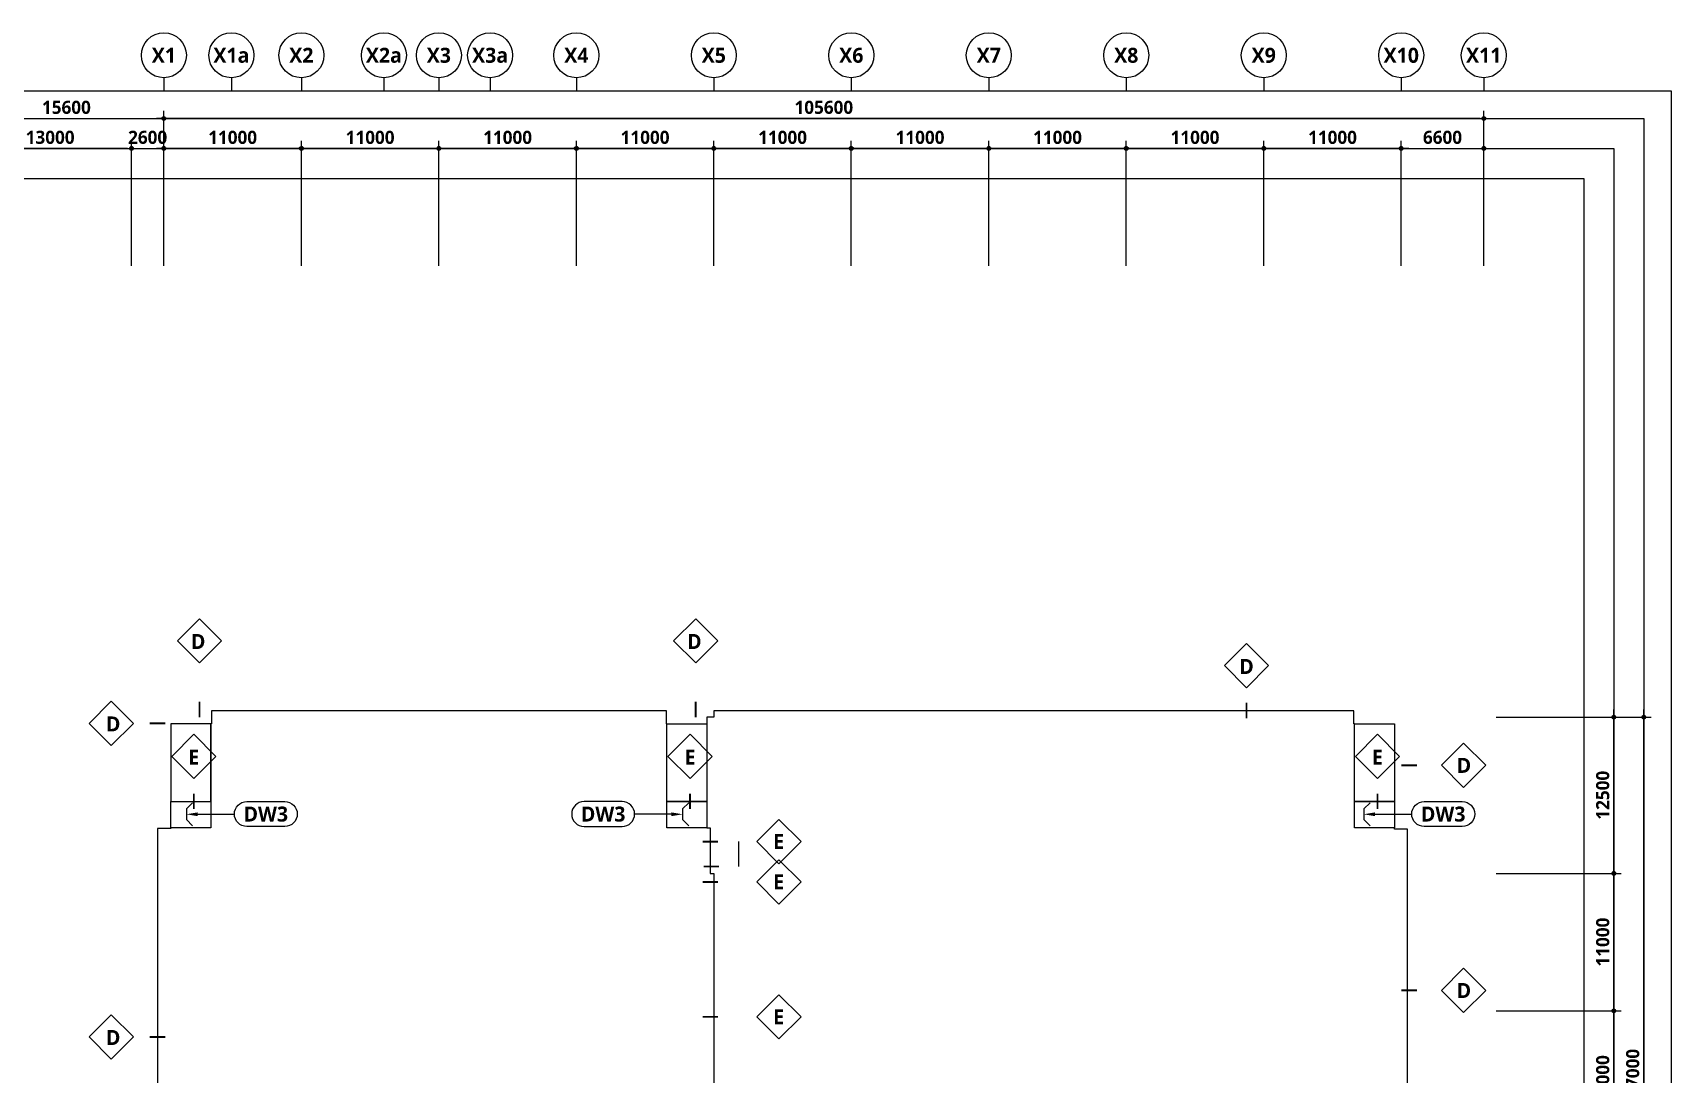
# Model space of a CAD drawing. Header units: millimetres. Extents: x 10941 to 190005487, y 7641 to 455456909.
# Drawn here: x 1080891 to 1211982, y 86345 to 169666 of the extents above; entities that cross this region are included whole.
import ezdxf
from ezdxf.enums import TextEntityAlignment as Align

# ---------------------------------------------------------------- set-up
doc = ezdxf.new("R2010")
doc.units = ezdxf.units.MM
doc.header["$LTSCALE"] = 400
doc.header["$MEASUREMENT"] = 0
doc.header["$PDSIZE"] = -10
doc.layers.get('0').update_dxf_attribs({"linetype": 'CONTINUOUS'})
doc.layers.get('Defpoints').update_dxf_attribs({"color": 153, "linetype": 'CONTINUOUS'})
for name, color, linetype in [('A-ANNO-TEXT1', 7, 'CONTINUOUS'), ('A-ST-AXIS-BUB', 7, 'CONTINUOUS'), ('A-ST-AXIS-DIM', 7, 'CONTINUOUS'), ('A-TEXT2', 3, 'CONTINUOUS'), ('AA-MARK', 2, 'CONTINUOUS')]:
    doc.layers.add(name, color=color, linetype=linetype)
doc.layers.add('Defpoint', color=161, linetype='CONTINUOUS', plot=False)
doc.layers.add('면적', color=210, linetype='CONTINUOUS', plot=False)
doc.styles.add('2020음성 1차', font='')
doc.styles.add('SH_대대리576', font='')
doc.styles.get('2020음성 1차').set_extended_font_data('NanumGothic', bold=True)
doc.styles.get('SH_대대리576').set_extended_font_data('NanumGothic', bold=True)
doc.dimstyles.new('SHP 600', dxfattribs={"dimscale": 300, "dimtxt": 3.5, "dimasz": 1, "dimexe": 2, "dimexo": 2, "dimgap": 1, "dimtad": 1, "dimdec": 0, "dimzin": 0, "dimdsep": 46, "dimtxsty": 'SH_대대리576', "dimblk": 'DIMDOT', "dimcen": 0.09, "dimclrt": 3, "dimadec": 0, "dimazin": 1, "dimtfac": 1, "dimtdec": 0, "dimtix": 1, "dimtmove": 2, "dimatfit": 0, "dimldrblk": 'DIMDOT', "dimfxl": 1, "dimtolj": 1, "dimtzin": 0, "dimarcsym": 0})

# ---------------------------------------------------------------- blocks, each defined once
blk = doc.blocks.new('DIMDOT')
at = {"color": 0}
blk.add_line((-2, 0), (2, 0), dxfattribs=at)
for radius in [0.5, 0.25]:
    blk.add_circle((0, 0), radius, dxfattribs=at)
blk = doc.blocks.new('*D51')
at = {"layer": 'A-ST-AXIS-DIM', "color": 0, "lineweight": -2}
for p, q in [((1091382, 151016), (1091382, 163416)), ((1196682, 162816), (1091682, 162816)), ((1196982, 151016), (1196982, 163416))]:
    blk.add_line(p, q, dxfattribs=at)
at = {"layer": 'Defpoints', "color": 0}
for p in [(1091382, 162816), (1091382, 150416), (1196982, 150416)]:
    blk.add_point(p, dxfattribs=at)
at = {"layer": 'A-ST-AXIS-DIM', "color": 0, "linetype": 'ByBlock', "lineweight": -2, "xscale": 300, "yscale": 300, "zscale": 300, "rotation": 180}
blk.add_blockref('DIMDOT', (1091382, 162816), dxfattribs=at)
at = {"layer": 'A-ST-AXIS-DIM', "color": 0, "linetype": 'ByBlock', "lineweight": -2, "xscale": 300, "yscale": 300, "zscale": 300}
blk.add_blockref('DIMDOT', (1196982, 162816), dxfattribs=at)
at = {"layer": 'A-ST-AXIS-DIM', "color": 3, "insert": (1144182, 163696), "char_height": 1050, "attachment_point": 5, "style": 'SH_대대리576'}
blk.add_mtext('\\A1;105600', dxfattribs=at)
blk = doc.blocks.new('*D52')
at = {"layer": 'A-ST-AXIS-DIM', "color": 0, "lineweight": -2}
for p, q in [((1091382, 151016), (1091382, 161016)), ((1102082, 160416), (1091682, 160416)), ((1102382, 151016), (1102382, 161016))]:
    blk.add_line(p, q, dxfattribs=at)
at = {"layer": 'Defpoints', "color": 0}
for p in [(1091382, 160416), (1091382, 150416), (1102382, 150416)]:
    blk.add_point(p, dxfattribs=at)
at = {"layer": 'A-ST-AXIS-DIM', "color": 0, "linetype": 'ByBlock', "lineweight": -2, "xscale": 300, "yscale": 300, "zscale": 300, "rotation": 180}
blk.add_blockref('DIMDOT', (1091382, 160416), dxfattribs=at)
at = {"layer": 'A-ST-AXIS-DIM', "color": 0, "linetype": 'ByBlock', "lineweight": -2, "xscale": 300, "yscale": 300, "zscale": 300}
blk.add_blockref('DIMDOT', (1102382, 160416), dxfattribs=at)
at = {"layer": 'A-ST-AXIS-DIM', "color": 3, "insert": (1096882, 161292), "char_height": 1050, "attachment_point": 5, "style": 'SH_대대리576'}
blk.add_mtext('\\A1;11000', dxfattribs=at)
blk = doc.blocks.new('*D53')
at = {"layer": 'A-ST-AXIS-DIM', "color": 0, "lineweight": -2}
for p, q in [((1102382, 151016), (1102382, 161016)), ((1113082, 160416), (1102682, 160416)), ((1113382, 151016), (1113382, 161016))]:
    blk.add_line(p, q, dxfattribs=at)
at = {"layer": 'Defpoints', "color": 0}
for p in [(1102382, 160416), (1102382, 150416), (1113382, 150416)]:
    blk.add_point(p, dxfattribs=at)
at = {"layer": 'A-ST-AXIS-DIM', "color": 0, "linetype": 'ByBlock', "lineweight": -2, "xscale": 300, "yscale": 300, "zscale": 300, "rotation": 180}
blk.add_blockref('DIMDOT', (1102382, 160416), dxfattribs=at)
at = {"layer": 'A-ST-AXIS-DIM', "color": 0, "linetype": 'ByBlock', "lineweight": -2, "xscale": 300, "yscale": 300, "zscale": 300}
blk.add_blockref('DIMDOT', (1113382, 160416), dxfattribs=at)
at = {"layer": 'A-ST-AXIS-DIM', "color": 3, "insert": (1107882, 161292), "char_height": 1050, "attachment_point": 5, "style": 'SH_대대리576'}
blk.add_mtext('\\A1;11000', dxfattribs=at)
blk = doc.blocks.new('*D54')
at = {"layer": 'A-ST-AXIS-DIM', "color": 0, "lineweight": -2}
for p, q in [((1113382, 151016), (1113382, 161016)), ((1124082, 160416), (1113682, 160416)), ((1124382, 151016), (1124382, 161016))]:
    blk.add_line(p, q, dxfattribs=at)
at = {"layer": 'Defpoints', "color": 0}
for p in [(1113382, 160416), (1113382, 150416), (1124382, 150416)]:
    blk.add_point(p, dxfattribs=at)
at = {"layer": 'A-ST-AXIS-DIM', "color": 0, "linetype": 'ByBlock', "lineweight": -2, "xscale": 300, "yscale": 300, "zscale": 300, "rotation": 180}
blk.add_blockref('DIMDOT', (1113382, 160416), dxfattribs=at)
at = {"layer": 'A-ST-AXIS-DIM', "color": 0, "linetype": 'ByBlock', "lineweight": -2, "xscale": 300, "yscale": 300, "zscale": 300}
blk.add_blockref('DIMDOT', (1124382, 160416), dxfattribs=at)
at = {"layer": 'A-ST-AXIS-DIM', "color": 3, "insert": (1118882, 161292), "char_height": 1050, "attachment_point": 5, "style": 'SH_대대리576'}
blk.add_mtext('\\A1;11000', dxfattribs=at)
blk = doc.blocks.new('*D55')
at = {"layer": 'A-ST-AXIS-DIM', "color": 0, "lineweight": -2}
for p, q in [((1124382, 151016), (1124382, 161016)), ((1135082, 160416), (1124682, 160416)), ((1135382, 151016), (1135382, 161016))]:
    blk.add_line(p, q, dxfattribs=at)
at = {"layer": 'Defpoints', "color": 0}
for p in [(1124382, 160416), (1124382, 150416), (1135382, 150416)]:
    blk.add_point(p, dxfattribs=at)
at = {"layer": 'A-ST-AXIS-DIM', "color": 0, "linetype": 'ByBlock', "lineweight": -2, "xscale": 300, "yscale": 300, "zscale": 300, "rotation": 180}
blk.add_blockref('DIMDOT', (1124382, 160416), dxfattribs=at)
at = {"layer": 'A-ST-AXIS-DIM', "color": 0, "linetype": 'ByBlock', "lineweight": -2, "xscale": 300, "yscale": 300, "zscale": 300}
blk.add_blockref('DIMDOT', (1135382, 160416), dxfattribs=at)
at = {"layer": 'A-ST-AXIS-DIM', "color": 3, "insert": (1129882, 161292), "char_height": 1050, "attachment_point": 5, "style": 'SH_대대리576'}
blk.add_mtext('\\A1;11000', dxfattribs=at)
blk = doc.blocks.new('*D56')
at = {"layer": 'A-ST-AXIS-DIM', "color": 0, "lineweight": -2}
for p, q in [((1135382, 151016), (1135382, 161016)), ((1146082, 160416), (1135682, 160416)), ((1146382, 151016), (1146382, 161016))]:
    blk.add_line(p, q, dxfattribs=at)
at = {"layer": 'Defpoints', "color": 0}
for p in [(1135382, 160416), (1135382, 150416), (1146382, 150416)]:
    blk.add_point(p, dxfattribs=at)
at = {"layer": 'A-ST-AXIS-DIM', "color": 0, "linetype": 'ByBlock', "lineweight": -2, "xscale": 300, "yscale": 300, "zscale": 300, "rotation": 180}
blk.add_blockref('DIMDOT', (1135382, 160416), dxfattribs=at)
at = {"layer": 'A-ST-AXIS-DIM', "color": 0, "linetype": 'ByBlock', "lineweight": -2, "xscale": 300, "yscale": 300, "zscale": 300}
blk.add_blockref('DIMDOT', (1146382, 160416), dxfattribs=at)
at = {"layer": 'A-ST-AXIS-DIM', "color": 3, "insert": (1140882, 161292), "char_height": 1050, "attachment_point": 5, "style": 'SH_대대리576'}
blk.add_mtext('\\A1;11000', dxfattribs=at)
blk = doc.blocks.new('*D57')
at = {"layer": 'A-ST-AXIS-DIM', "color": 0, "lineweight": -2}
for p, q in [((1146382, 151016), (1146382, 161016)), ((1157082, 160416), (1146682, 160416)), ((1157382, 151016), (1157382, 161016))]:
    blk.add_line(p, q, dxfattribs=at)
at = {"layer": 'Defpoints', "color": 0}
for p in [(1146382, 160416), (1146382, 150416), (1157382, 150416)]:
    blk.add_point(p, dxfattribs=at)
at = {"layer": 'A-ST-AXIS-DIM', "color": 0, "linetype": 'ByBlock', "lineweight": -2, "xscale": 300, "yscale": 300, "zscale": 300, "rotation": 180}
blk.add_blockref('DIMDOT', (1146382, 160416), dxfattribs=at)
at = {"layer": 'A-ST-AXIS-DIM', "color": 0, "linetype": 'ByBlock', "lineweight": -2, "xscale": 300, "yscale": 300, "zscale": 300}
blk.add_blockref('DIMDOT', (1157382, 160416), dxfattribs=at)
at = {"layer": 'A-ST-AXIS-DIM', "color": 3, "insert": (1151882, 161292), "char_height": 1050, "attachment_point": 5, "style": 'SH_대대리576'}
blk.add_mtext('\\A1;11000', dxfattribs=at)
blk = doc.blocks.new('*D58')
at = {"layer": 'A-ST-AXIS-DIM', "color": 0, "lineweight": -2}
for p, q in [((1157382, 151016), (1157382, 161016)), ((1168082, 160416), (1157682, 160416)), ((1168382, 151016), (1168382, 161016))]:
    blk.add_line(p, q, dxfattribs=at)
at = {"layer": 'Defpoints', "color": 0}
for p in [(1157382, 160416), (1157382, 150416), (1168382, 150416)]:
    blk.add_point(p, dxfattribs=at)
at = {"layer": 'A-ST-AXIS-DIM', "color": 0, "linetype": 'ByBlock', "lineweight": -2, "xscale": 300, "yscale": 300, "zscale": 300, "rotation": 180}
blk.add_blockref('DIMDOT', (1157382, 160416), dxfattribs=at)
at = {"layer": 'A-ST-AXIS-DIM', "color": 0, "linetype": 'ByBlock', "lineweight": -2, "xscale": 300, "yscale": 300, "zscale": 300}
blk.add_blockref('DIMDOT', (1168382, 160416), dxfattribs=at)
at = {"layer": 'A-ST-AXIS-DIM', "color": 3, "insert": (1162882, 161292), "char_height": 1050, "attachment_point": 5, "style": 'SH_대대리576'}
blk.add_mtext('\\A1;11000', dxfattribs=at)
blk = doc.blocks.new('*D59')
at = {"layer": 'A-ST-AXIS-DIM', "color": 0, "lineweight": -2}
for p, q in [((1168382, 151016), (1168382, 161016)), ((1179082, 160416), (1168682, 160416)), ((1179382, 151016), (1179382, 161016))]:
    blk.add_line(p, q, dxfattribs=at)
at = {"layer": 'Defpoints', "color": 0}
for p in [(1168382, 160416), (1168382, 150416), (1179382, 150416)]:
    blk.add_point(p, dxfattribs=at)
at = {"layer": 'A-ST-AXIS-DIM', "color": 0, "linetype": 'ByBlock', "lineweight": -2, "xscale": 300, "yscale": 300, "zscale": 300, "rotation": 180}
blk.add_blockref('DIMDOT', (1168382, 160416), dxfattribs=at)
at = {"layer": 'A-ST-AXIS-DIM', "color": 0, "linetype": 'ByBlock', "lineweight": -2, "xscale": 300, "yscale": 300, "zscale": 300}
blk.add_blockref('DIMDOT', (1179382, 160416), dxfattribs=at)
at = {"layer": 'A-ST-AXIS-DIM', "color": 3, "insert": (1173882, 161292), "char_height": 1050, "attachment_point": 5, "style": 'SH_대대리576'}
blk.add_mtext('\\A1;11000', dxfattribs=at)
blk = doc.blocks.new('*D60')
at = {"layer": 'A-ST-AXIS-DIM', "color": 0, "lineweight": -2}
for p, q in [((1179382, 151016), (1179382, 161016)), ((1190082, 160416), (1179682, 160416)), ((1190382, 151016), (1190382, 161016))]:
    blk.add_line(p, q, dxfattribs=at)
at = {"layer": 'Defpoints', "color": 0}
for p in [(1179382, 160416), (1179382, 150416), (1190382, 150416)]:
    blk.add_point(p, dxfattribs=at)
at = {"layer": 'A-ST-AXIS-DIM', "color": 0, "linetype": 'ByBlock', "lineweight": -2, "xscale": 300, "yscale": 300, "zscale": 300, "rotation": 180}
blk.add_blockref('DIMDOT', (1179382, 160416), dxfattribs=at)
at = {"layer": 'A-ST-AXIS-DIM', "color": 0, "linetype": 'ByBlock', "lineweight": -2, "xscale": 300, "yscale": 300, "zscale": 300}
blk.add_blockref('DIMDOT', (1190382, 160416), dxfattribs=at)
at = {"layer": 'A-ST-AXIS-DIM', "color": 3, "insert": (1184882, 161292), "char_height": 1050, "attachment_point": 5, "style": 'SH_대대리576'}
blk.add_mtext('\\A1;11000', dxfattribs=at)
blk = doc.blocks.new('*D316')
at = {"layer": 'A-ST-AXIS-DIM', "color": 0, "lineweight": -2}
for p, q in [((1197982, 114916), (1207982, 114916)), ((1207382, 102716), (1207382, 114616)), ((1197982, 102416), (1207982, 102416))]:
    blk.add_line(p, q, dxfattribs=at)
at = {"layer": 'Defpoints', "color": 0}
for p in [(1197382, 114916), (1207382, 114916), (1197382, 102416)]:
    blk.add_point(p, dxfattribs=at)
at = {"layer": 'A-ST-AXIS-DIM', "color": 0, "linetype": 'ByBlock', "lineweight": -2, "xscale": 300, "yscale": 300, "zscale": 300}
for p, rotation in [((1207382, 114916), 90), ((1207382, 102416), 270)]:
    blk.add_blockref('DIMDOT', p, dxfattribs=dict(at, rotation=rotation))
at = {"layer": 'A-ST-AXIS-DIM', "color": 3, "insert": (1206503, 108666), "char_height": 1050, "attachment_point": 5, "rotation": 90, "style": 'SH_대대리576'}
blk.add_mtext('\\A1;12500', dxfattribs=at)
blk = doc.blocks.new('*D317')
at = {"layer": 'A-ST-AXIS-DIM', "color": 0, "lineweight": -2}
for p, q in [((1197982, 102416), (1207982, 102416)), ((1207382, 91716), (1207382, 102116)), ((1197982, 91416), (1207982, 91416))]:
    blk.add_line(p, q, dxfattribs=at)
at = {"layer": 'Defpoints', "color": 0}
for p in [(1197382, 102416), (1207382, 102416), (1197382, 91416)]:
    blk.add_point(p, dxfattribs=at)
at = {"layer": 'A-ST-AXIS-DIM', "color": 0, "linetype": 'ByBlock', "lineweight": -2, "xscale": 300, "yscale": 300, "zscale": 300}
for p, rotation in [((1207382, 102416), 90), ((1207382, 91416), 270)]:
    blk.add_blockref('DIMDOT', p, dxfattribs=dict(at, rotation=rotation))
at = {"layer": 'A-ST-AXIS-DIM', "color": 3, "insert": (1206506, 96916), "char_height": 1050, "attachment_point": 5, "rotation": 90, "style": 'SH_대대리576'}
blk.add_mtext('\\A1;11000', dxfattribs=at)
blk = doc.blocks.new('*D318')
at = {"layer": 'A-ST-AXIS-DIM', "color": 0, "lineweight": -2}
for p, q in [((1197982, 91416), (1207982, 91416)), ((1207382, 80716), (1207382, 91116)), ((1197982, 80416), (1207982, 80416))]:
    blk.add_line(p, q, dxfattribs=at)
at = {"layer": 'Defpoints', "color": 0}
for p in [(1197382, 91416), (1207382, 91416), (1197382, 80416)]:
    blk.add_point(p, dxfattribs=at)
at = {"layer": 'A-ST-AXIS-DIM', "color": 0, "linetype": 'ByBlock', "lineweight": -2, "xscale": 300, "yscale": 300, "zscale": 300}
for p, rotation in [((1207382, 91416), 90), ((1207382, 80416), 270)]:
    blk.add_blockref('DIMDOT', p, dxfattribs=dict(at, rotation=rotation))
at = {"layer": 'A-ST-AXIS-DIM', "color": 3, "insert": (1206506, 85916), "char_height": 1050, "attachment_point": 5, "rotation": 90, "style": 'SH_대대리576'}
blk.add_mtext('\\A1;11000', dxfattribs=at)
blk = doc.blocks.new('*D322')
at = {"layer": 'A-ST-AXIS-DIM', "color": 0, "lineweight": -2}
for p, q in [((1197982, 114916), (1210382, 114916)), ((1209782, 58216), (1209782, 114616)), ((1197982, 57916), (1210382, 57916))]:
    blk.add_line(p, q, dxfattribs=at)
at = {"layer": 'Defpoints', "color": 0}
for p in [(1197382, 114916), (1209782, 114916), (1197382, 57916)]:
    blk.add_point(p, dxfattribs=at)
at = {"layer": 'A-ST-AXIS-DIM', "color": 0, "linetype": 'ByBlock', "lineweight": -2, "xscale": 300, "yscale": 300, "zscale": 300}
for p, rotation in [((1209782, 114916), 90), ((1209782, 57916), 270)]:
    blk.add_blockref('DIMDOT', p, dxfattribs=dict(at, rotation=rotation))
at = {"layer": 'A-ST-AXIS-DIM', "color": 3, "insert": (1208905, 86416), "char_height": 1050, "attachment_point": 5, "rotation": 90, "style": 'SH_대대리576'}
blk.add_mtext('\\A1;57000', dxfattribs=at)
blk = doc.blocks.new('*D3782')
at = {"layer": 'A-ST-AXIS-DIM', "color": 0, "lineweight": -2}
for p, q in [((1190382, 151016), (1190382, 161016)), ((1190682, 160416), (1196682, 160416)), ((1196982, 151016), (1196982, 161016))]:
    blk.add_line(p, q, dxfattribs=at)
at = {"layer": 'Defpoints', "color": 0}
for p in [(1196982, 160416), (1190382, 150416), (1196982, 150416)]:
    blk.add_point(p, dxfattribs=at)
at = {"layer": 'A-ST-AXIS-DIM', "color": 0, "linetype": 'ByBlock', "lineweight": -2, "xscale": 300, "yscale": 300, "zscale": 300, "rotation": 180}
blk.add_blockref('DIMDOT', (1190382, 160416), dxfattribs=at)
at = {"layer": 'A-ST-AXIS-DIM', "color": 0, "linetype": 'ByBlock', "lineweight": -2, "xscale": 300, "yscale": 300, "zscale": 300}
blk.add_blockref('DIMDOT', (1196982, 160416), dxfattribs=at)
at = {"layer": 'A-ST-AXIS-DIM', "color": 3, "insert": (1193682, 161296), "char_height": 1050, "attachment_point": 5, "style": 'SH_대대리576'}
blk.add_mtext('\\A1;6600', dxfattribs=at)
blk = doc.blocks.new('A-ST-AXIS-BUB-1')
at = {"layer": 'A-ST-AXIS-BUB'}
blk.add_line((0, 350), (0, 0), dxfattribs=at)
blk.add_circle((0, 950), 600, dxfattribs=at)
blk = doc.blocks.new('*D7426')
at = {"layer": 'A-ST-AXIS-DIM', "color": 0, "lineweight": -2}
for p, q in [((1075782, 151016), (1075782, 163416)), ((1076082, 162816), (1091082, 162816)), ((1091382, 151016), (1091382, 163416))]:
    blk.add_line(p, q, dxfattribs=at)
at = {"layer": 'Defpoints', "color": 0}
for p in [(1091382, 162816), (1075782, 150416), (1091382, 150416)]:
    blk.add_point(p, dxfattribs=at)
at = {"layer": 'A-ST-AXIS-DIM', "color": 0, "linetype": 'ByBlock', "lineweight": -2, "xscale": 300, "yscale": 300, "zscale": 300, "rotation": 180}
blk.add_blockref('DIMDOT', (1075782, 162816), dxfattribs=at)
at = {"layer": 'A-ST-AXIS-DIM', "color": 0, "linetype": 'ByBlock', "lineweight": -2, "xscale": 300, "yscale": 300, "zscale": 300}
blk.add_blockref('DIMDOT', (1091382, 162816), dxfattribs=at)
at = {"layer": 'A-ST-AXIS-DIM', "color": 3, "insert": (1083582, 163696), "char_height": 1050, "attachment_point": 5, "style": 'SH_대대리576'}
blk.add_mtext('\\A1;15600', dxfattribs=at)
blk = doc.blocks.new('*D8112')
at = {"layer": 'A-ST-AXIS-DIM', "color": 0, "lineweight": -2}
for p, q in [((1088482, 160416), (1088182, 160416)), ((1088782, 151016), (1088782, 161016)), ((1088782, 160416), (1091382, 160416)), ((1091382, 151016), (1091382, 161016)), ((1091682, 160416), (1091982, 160416))]:
    blk.add_line(p, q, dxfattribs=at)
at = {"layer": 'Defpoints', "color": 0}
for p in [(1091382, 160416), (1088782, 150416), (1091382, 150416)]:
    blk.add_point(p, dxfattribs=at)
at = {"layer": 'A-ST-AXIS-DIM', "color": 0, "linetype": 'ByBlock', "lineweight": -2, "xscale": 300, "yscale": 300, "zscale": 300}
blk.add_blockref('DIMDOT', (1088782, 160416), dxfattribs=at)
at = {"layer": 'A-ST-AXIS-DIM', "color": 0, "linetype": 'ByBlock', "lineweight": -2, "xscale": 300, "yscale": 300, "zscale": 300, "rotation": 180}
blk.add_blockref('DIMDOT', (1091382, 160416), dxfattribs=at)
at = {"layer": 'A-ST-AXIS-DIM', "color": 3, "insert": (1090082, 161296), "char_height": 1050, "attachment_point": 5, "style": 'SH_대대리576'}
blk.add_mtext('\\A1;2600', dxfattribs=at)
blk = doc.blocks.new('*D8113')
at = {"layer": 'A-ST-AXIS-DIM', "color": 0, "lineweight": -2}
for p, q in [((1075782, 151016), (1075782, 161016)), ((1088482, 160416), (1076082, 160416)), ((1088782, 151016), (1088782, 161016))]:
    blk.add_line(p, q, dxfattribs=at)
at = {"layer": 'Defpoints', "color": 0}
for p in [(1075782, 160416), (1075782, 150416), (1088782, 150416)]:
    blk.add_point(p, dxfattribs=at)
at = {"layer": 'A-ST-AXIS-DIM', "color": 0, "linetype": 'ByBlock', "lineweight": -2, "xscale": 300, "yscale": 300, "zscale": 300, "rotation": 180}
blk.add_blockref('DIMDOT', (1075782, 160416), dxfattribs=at)
at = {"layer": 'A-ST-AXIS-DIM', "color": 0, "linetype": 'ByBlock', "lineweight": -2, "xscale": 300, "yscale": 300, "zscale": 300}
blk.add_blockref('DIMDOT', (1088782, 160416), dxfattribs=at)
at = {"layer": 'A-ST-AXIS-DIM', "color": 3, "insert": (1082282, 161296), "char_height": 1050, "attachment_point": 5, "style": 'SH_대대리576'}
blk.add_mtext('\\A1;13000', dxfattribs=at)
blk = doc.blocks.new('G$CF9371588')
blk.add_line((7800, 10975, 103000), (4300, 10975, 103000))
at = {"layer": '면적'}
for p, q in [((100000, 12500, 103000), (100000, 22200, 103000)), ((66500, 0, 103000), (66500, 11000, 103000))]:
    blk.add_line(p, q, dxfattribs=at)
for points in [[(100000, 26500), (100000, 48025), (98950, 48025), (98950, 48150), (95750, 48150), (95750, 56450), (95700, 56450), (95700, 57500), (44500, 57500), (44500, 57000), (43950, 57000), (43950, 56450), (43950, 48150), (40750, 48150), (40750, 56450), (40700, 56450), (40700, 57500), (4300, 57500), (4300, 56450), (4250, 56450), (4250, 48150), (1050, 48150), (1050, 48100), (0, 48100), (0, 22200), (2200, 22200), (5900, 22200), (5900, 17860), (4300, 17860), (4300, 10975), (7800, 10975), (7800, 11000), (38300, 11000), (38300, 10900), (44000, 10900), (44000, 11000), (66500, 11000), (66500, 26500)], [(40750, 56450), (43950, 56450), (43950, 50250), (40750, 50250)], [(40750, 50250), (43950, 50250), (43950, 48150), (40750, 48150)], [(2200, 17260), (2200, 22200), (5900, 22200), (5900, 17860), (4300, 17860), (4300, 17260)], [(2200, 17260), (2200, 15800), (800, 15800), (800, 13450), (4300, 13450), (4300, 17260), (2200, 17260)], [(800, 13450), (800, 10950), (1050, 10950), (4300, 10950), (4300, 13450)], [(4250, 8850), (4250, 10950), (1050, 10950), (1050, 550), (4250, 550), (4250, 6750), (3300, 6750), (3300, 8850)], [(4250, 4600), (4250, 550), (4300, 550), (4300, 0), (40700, 0), (40700, 550), (40750, 550), (40750, 4600), (38300, 4600), (38300, 11000), (7800, 11000), (7800, 4600)], [(4300, 10975), (4300, 10950), (4250, 10950), (4250, 8850), (4250, 8850), (4250, 6750), (4250, 6750), (4250, 4600), (7800, 4600), (7800, 10975)], [(38300, 10900), (38300, 4600), (40750, 4600), (40750, 8850), (40750, 8850), (40750, 8850), (40750, 8850), (40750, 10900)], [(40750, 10900), (44000, 10900), (44000, 8850), (40750, 8850)], [(43950, 0), (43950, 8850), (44000, 8850), (44000, 11000), (93300, 11000), (93300, 4602), (95750, 4602), (95750, 0)], [(93300, 10900), (93300, 4602), (95700, 4602), (95700, 4602), (95750, 4602), (95750, 8850), (99000, 8850), (99000, 8850), (99000, 9000), (99000, 10900)], [(40750, 8850), (43950, 8850), (43950, 6750), (40750, 6750)], [(98950, 6750), (95750, 6750), (95750, 8850), (98950, 8850)], [(40750, 6750), (43950, 6750), (43950, 550), (40750, 550)], [(98950, 550), (95750, 550), (95750, 6750), (98950, 6750)]]:
    blk.add_lwpolyline(points, close=True, dxfattribs=at)
at = {"layer": '면적', "elevation": 103000}
for points in [[(1050, 50250), (4250, 50250), (4250, 56450), (1050, 56450)], [(98950, 50250), (95750, 50250), (95750, 56450), (98950, 56450)], [(1050, 50250), (4250, 50250), (4250, 48150), (1050, 48150)], [(95750, 50250), (98950, 50250), (98950, 48150), (95750, 48150)], [(66500, 11000), (66500, 26500), (100000, 26500), (100000, 22200), (106350, 22200), (106350, 12500), (100000, 12500), (100000, 10900), (93300, 10900), (93300, 11000)], [(66500, 11000), (66500, 0), (95750, 0), (95750, 4602), (93300, 4602), (93300, 11000)], [(3300, 8850), (4250, 8850), (4250, 6750), (3300, 6750)]]:
    blk.add_lwpolyline(points, close=True, dxfattribs=at)
at = {"layer": '면적'}
for points in [[(43950, 48150), (44200, 48150), (44200, 44500), (44500, 44500), (44500, 11000)], [(7800, 11000), (38300, 11000)], [(7800, 11000), (38300, 11000)], [(93300, 11000), (45000, 11000)]]:
    blk.add_lwpolyline(points, dxfattribs=at)

msp = doc.modelspace()

# ---------------------------------------------------------------- linework, layer by layer
at = {"layer": 'AA-MARK'}
msp.add_line((1137356.9, 104956.7, 103000), (1137356.9, 102966.3, 103000), dxfattribs=at)
at = {"layer": 'AA-MARK', "color": 2, "linetype": 'ByBlock', "lineweight": -2, "elevation": 103000}
for points in [[(1095999.6, 121015.2), (1094231.8, 122782.9), (1092464.1, 121015.2), (1094231.8, 119247.4)], [(1135699.6, 121015.2), (1133931.8, 122782.9), (1132164.1, 121015.2), (1133931.8, 119247.4)], [(1087175.6, 112648.6), (1085407.8, 114416.3), (1087175.6, 116184.1), (1088943.3, 114416.3)], [(1092009.5, 111772), (1093777.2, 113539.8), (1095545, 111772), (1093777.2, 110004.2)], [(1131709.5, 111772), (1133477.2, 113539.8), (1135245, 111772), (1133477.2, 110004.2)], [(1186709.5, 111772), (1188477.2, 113539.8), (1190245, 111772), (1188477.2, 110004.2)], [(1195374.8, 109294.6), (1197142.6, 111062.4), (1195374.8, 112830.2), (1193607.1, 111062.4)], [(1140595.4, 103189), (1142363.1, 104956.7), (1140595.4, 106724.5), (1138827.6, 104956.7)], [(1140595.4, 99959.6), (1142363.1, 101727.4), (1140595.4, 103495.1), (1138827.6, 101727.4)], [(1195374.8, 91281.7), (1197142.6, 93049.4), (1195374.8, 94817.2), (1193607.1, 93049.4)], [(1140595.4, 89168.8), (1142363.1, 90936.6), (1140595.4, 92704.3), (1138827.6, 90936.6)], [(1087175.6, 87563.1), (1085407.8, 89330.9), (1087175.6, 91098.6), (1088943.3, 89330.9)]]:
    msp.add_lwpolyline(points, close=True, dxfattribs=at)
at = {"layer": 'AA-MARK', "color": 2, "linetype": 'ByBlock', "lineweight": -2}
msp.add_lwpolyline([(1176235, 119031.7), (1178002.7, 120799.5), (1179770.5, 119031.7), (1178002.7, 117263.9)], close=True, dxfattribs=at)
at = {"layer": 'AA-MARK', "elevation": 103000}
for points in [[(1094231.8, 119247.4, 0, 0, 0), (1094231.8, 116147.1, 150, 150, 0), (1094231.8, 114897.1, 150, 150, 0)], [(1133931.8, 119247.4, 0, 0, 0), (1133931.8, 116147.1, 150, 150, 0), (1133931.8, 114897.1, 150, 150, 0)], [(1088943.3, 114416.3, 0, 0, 0), (1090256.8, 114416.3, 150, 150, 0), (1091506.8, 114416.3, 150, 150, 0)], [(1193607.1, 111062.4, 0, 0, 0), (1191646.7, 111062.4, 150, 150, 0), (1190396.7, 111062.4, 150, 150, 0)], [(1093777.2, 110004.2, 0, 0, 0), (1093777.2, 108803.8, 150, 150, 0), (1093777.2, 107553.8, 150, 150, 0)], [(1133477.2, 110004.2, 0, 0, 0), (1133477.2, 108803.8, 150, 150, 0), (1133477.2, 107553.8, 150, 150, 0)], [(1188477.2, 110004.2, 0, 0, 0), (1188477.2, 108803.8, 150, 150, 0), (1188477.2, 107553.8, 150, 150, 0)], [(1138827.6, 104956.7, 0, 0, 0), (1135727.4, 104956.7, 150, 150, 0), (1134477.4, 104956.7, 150, 150, 0)], [(1137356.9, 102966.3, 0, 0, 0), (1135806.8, 102966.3, 150, 150, 0), (1134556.8, 102966.3, 150, 150, 0)], [(1138827.6, 101727.4, 0, 0, 0), (1135727.4, 101727.4, 150, 150, 0), (1134477.4, 101727.4, 150, 150, 0)], [(1193607.1, 93049.4, 0, 0, 0), (1191646.7, 93049.4, 150, 150, 0), (1190396.7, 93049.4, 150, 150, 0)], [(1138827.6, 90936.6, 0, 0, 0), (1135727.4, 90936.6, 150, 150, 0), (1134477.4, 90936.6, 150, 150, 0)], [(1088943.3, 89330.9, 0, 0, 0), (1090256.8, 89330.9, 150, 150, 0), (1091506.8, 89330.9, 150, 150, 0)]]:
    msp.add_lwpolyline(points, format="xyseb", dxfattribs=at)
at = {"layer": 'AA-MARK'}
msp.add_lwpolyline([(1178002.7, 117263.9, 0, 0, 0), (1178002.7, 116063.5, 150, 150, 0), (1178002.7, 114813.5, 150, 150, 0)], format="xyseb", dxfattribs=at)
at = {"layer": 'AA-MARK', "elevation": 103000}
for points in [[(1093681.8, 108066.3), (1093181.8, 107566.3), (1093181.8, 106716.3), (1093681.8, 106216.3)], [(1133381.8, 108066.3), (1132881.8, 107566.3), (1132881.8, 106716.3), (1133381.8, 106216.3)], [(1187881.8, 108066.3), (1187381.8, 107566.3), (1187381.8, 106716.3), (1187881.8, 106216.3)], [(1094081.8, 107141.3), (1097019.7, 107141.3)], [(1131981.8, 107141.3), (1129043.9, 107141.3)], [(1188281.8, 107141.3), (1191219.7, 107141.3)]]:
    msp.add_lwpolyline(points, dxfattribs=at)
for points in [[(1101055.1, 106158.9), (1098019.6, 106158.9, -1), (1098019.6, 108158.9), (1101055.1, 108158.9, -1)], [(1125008.5, 106158.9), (1128044.1, 106158.9, 1), (1128044.1, 108158.9), (1125008.5, 108158.9, 1)], [(1195255.1, 106158.9), (1192219.6, 106158.9, -1), (1192219.6, 108158.9), (1195255.1, 108158.9, -1)]]:
    msp.add_lwpolyline(points, format="xyb", close=True, dxfattribs=at)
at = {"layer": 'AA-MARK'}
for points in [[(1094081.8, 106991.3, 103000), (1093181.8, 107141.3, 103000), (1094081.8, 107291.3, 103000)], [(1131981.8, 106991.3, 103000), (1132881.8, 107141.3, 103000), (1131981.8, 107291.3, 103000)], [(1188281.8, 106991.3, 103000), (1187381.8, 107141.3, 103000), (1188281.8, 107291.3, 103000)]]:
    msp.add_solid(points, dxfattribs=at)
at = {"layer": 'Defpoint'}
for points in [[(1211981.8, 36444.9), (1040781.8, 36444.9), (1040781.8, 165016.3), (1211981.8, 165016.3)], [(1209781.8, 38644.9), (1042981.8, 38644.9), (1042981.8, 162816.3), (1209781.8, 162816.3)], [(1207381.8, 41044.9), (1045381.8, 41044.9), (1045381.8, 160416.3), (1207381.8, 160416.3)], [(1204981.8, 43444.9), (1047781.8, 43444.9), (1047781.8, 158016.3), (1204981.8, 158016.3)]]:
    msp.add_lwpolyline(points, close=True, dxfattribs=at)

# ---------------------------------------------------------------- block references
msp.add_blockref('G$CF9371588', (1090881.8, 57916.3))
at = {"layer": 'A-ST-AXIS-BUB', "xscale": 3, "yscale": 3, "zscale": 3}
for p in [(1091381.8, 165016.3), (1096781.8, 165016.3), (1102381.8, 165016.3), (1108981.8, 165016.3), (1113381.8, 165016.3), (1117481.8, 165016.3), (1124381.8, 165016.3), (1135381.8, 165016.3), (1146381.8, 165016.3), (1157381.8, 165016.3), (1168381.8, 165016.3), (1179381.8, 165016.3), (1190381.8, 165016.3), (1196981.8, 165016.3)]:
    msp.add_blockref('A-ST-AXIS-BUB-1', p, dxfattribs=at)

# ---------------------------------------------------------------- texts
at = {"layer": 'A-ANNO-TEXT1', "style": 'SH_대대리576'}
for s, p in [('X1', (1091381.8, 167866.3)), ('X1a', (1096781.8, 167866.3)), ('X2', (1102381.8, 167866.3)), ('X2a', (1108981.8, 167866.3)), ('X3', (1113381.8, 167866.3)), ('X3a', (1117481.8, 167866.3)), ('X4', (1124381.8, 167866.3)), ('X5', (1135381.8, 167866.3)), ('X6', (1146381.8, 167866.3)), ('X7', (1157381.8, 167866.3)), ('X8', (1168381.8, 167866.3)), ('X9', (1179381.8, 167866.3)), ('X10', (1190381.8, 167866.3)), ('X11', (1196981.8, 167866.3))]:
    msp.add_text(s, height=1200, dxfattribs=at).set_placement(p, align=Align.MIDDLE_CENTER)
at = {"layer": 'A-TEXT2', "style": '2020음성 1차'}
for s, p in [('D', (1094124.8, 120963.4, 103000)), ('D', (1133824.8, 120963.4, 103000)), ('D', (1178001.3, 118966)), ('D', (1087323.5, 114367.5, 103000)), ('E', (1093775.8, 111706.3, 103000)), ('E', (1133475.8, 111706.3, 103000)), ('E', (1188475.8, 111706.3, 103000)), ('D', (1195393.7, 111053, 103000)), ('DW3', (1099537.4, 107158.9, 103000)), ('DW3', (1126526.3, 107158.9, 103000)), ('DW3', (1193737.4, 107158.9, 103000)), ('E', (1140559.6, 104956.7, 103000)), ('E', (1140559.6, 101727.4, 103000)), ('D', (1195393.7, 93040, 103000)), ('E', (1140559.6, 90936.6, 103000)), ('D', (1087323.5, 89282, 103000))]:
    msp.add_text(s, height=1200, dxfattribs=at).set_placement(p, align=Align.MIDDLE_CENTER)

# ---------------------------------------------------------------- dimensions: what is measured, and where the dimension line sits
at = {"layer": 'A-ST-AXIS-DIM'}
for base, p1, p2, angle, picture, middle in [((1091381.8, 162816.3), (1075781.8, 150416.3), (1091381.8, 150416.3), 180, '*D7426', (1083581.8, 163695.8)), ((1075781.8, 160416.3), (1088781.8, 150416.3), (1075781.8, 150416.3), 0, '*D8113', (1082281.8, 161295.8)), ((1091381.8, 160416.3), (1088781.8, 150416.3), (1091381.8, 150416.3), 180, '*D8112', (1090081.8, 161295.8)), ((1196981.8, 160416.3), (1190381.8, 150416.3), (1196981.8, 150416.3), 180, '*D3782', (1193681.8, 161295.8)), ((1207381.8, 114916.3), (1197381.8, 102416.3), (1197381.8, 114916.3), 270, '*D316', (1206503.1, 108666.3)), ((1209781.8, 114916.3), (1197381.8, 57916.3), (1197381.8, 114916.3), 270, '*D322', (1208904.6, 86416.3)), ((1207381.8, 102416.3), (1197381.8, 91416.3), (1197381.8, 102416.3), 270, '*D317', (1206506.1, 96916.3)), ((1207381.8, 91416.3), (1197381.8, 80416.3), (1197381.8, 91416.3), 270, '*D318', (1206506.1, 85916.3))]:
    dim = msp.add_linear_dim(base=base, p1=p1, p2=p2, angle=angle, dimstyle='SHP 600', dxfattribs=at)
    dim.commit()
    dim.dimension.update_dxf_attribs({"geometry": picture, "text_midpoint": middle})
for base, p1, p2, picture, middle in [((1091381.8, 162816.3), (1196981.8, 150416.3), (1091381.8, 150416.3), '*D51', (1144181.8, 163695.8)), ((1091381.8, 160416.3), (1102381.8, 150416.3), (1091381.8, 150416.3), '*D52', (1096881.8, 161292.1)), ((1102381.8, 160416.3), (1113381.8, 150416.3), (1102381.8, 150416.3), '*D53', (1107881.8, 161292.1)), ((1113381.8, 160416.3), (1124381.8, 150416.3), (1113381.8, 150416.3), '*D54', (1118881.8, 161292.1)), ((1124381.8, 160416.3), (1135381.8, 150416.3), (1124381.8, 150416.3), '*D55', (1129881.8, 161292.1)), ((1135381.8, 160416.3), (1146381.8, 150416.3), (1135381.8, 150416.3), '*D56', (1140881.8, 161292.1)), ((1146381.8, 160416.3), (1157381.8, 150416.3), (1146381.8, 150416.3), '*D57', (1151881.8, 161292.1)), ((1157381.8, 160416.3), (1168381.8, 150416.3), (1157381.8, 150416.3), '*D58', (1162881.8, 161292.1)), ((1168381.8, 160416.3), (1179381.8, 150416.3), (1168381.8, 150416.3), '*D59', (1173881.8, 161292.1)), ((1179381.8, 160416.3), (1190381.8, 150416.3), (1179381.8, 150416.3), '*D60', (1184881.8, 161292.1))]:
    dim = msp.add_linear_dim(base=base, p1=p1, p2=p2, dimstyle='SHP 600', dxfattribs=at)
    dim.commit()
    dim.dimension.update_dxf_attribs({"geometry": picture, "text_midpoint": middle})

doc.saveas('drawing.dxf')
